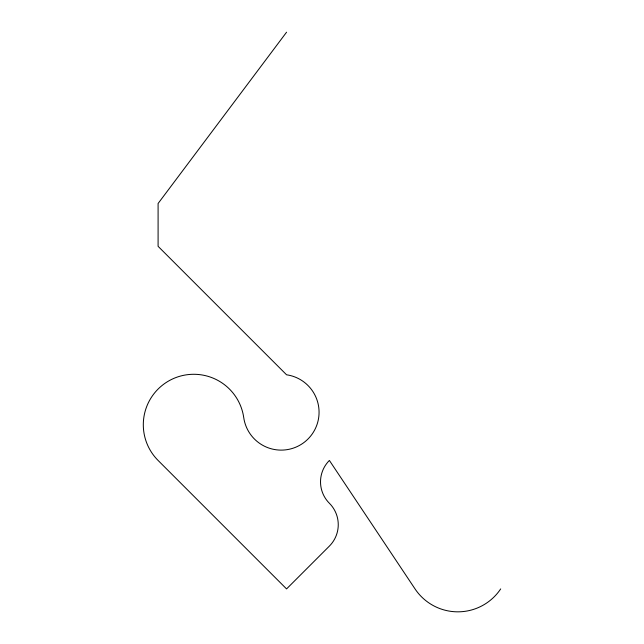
<?xml version="1.0" encoding="UTF-8"?>
<svg xmlns="http://www.w3.org/2000/svg" width="644" height="644" viewBox="0 0 644 644"><rect width="100%" height="100%" fill="white"/><g stroke="black" fill="none" stroke-linecap="round" stroke-linejoin="round"><path stroke-width="0.97" d="M286.564 32.2L158.094 203.496L158.094 246.322L286.564 374.792A37.851 37.851 0 0 1 319.022 414.052A37.851 37.851 0 0 1 282.998 450.076A37.851 37.851 0 0 1 243.738 417.618A50.465 50.465 0 0 0 171.207 379.614A50.465 50.465 0 0 0 158.094 460.444L286.564 588.914L329.39 546.088A30.284 30.284 0 0 0 329.39 503.27A30.284 30.284 0 0 1 329.39 460.444L415.034 588.914A51.472 51.472 0 0 0 500.686 588.914"/></g></svg>
